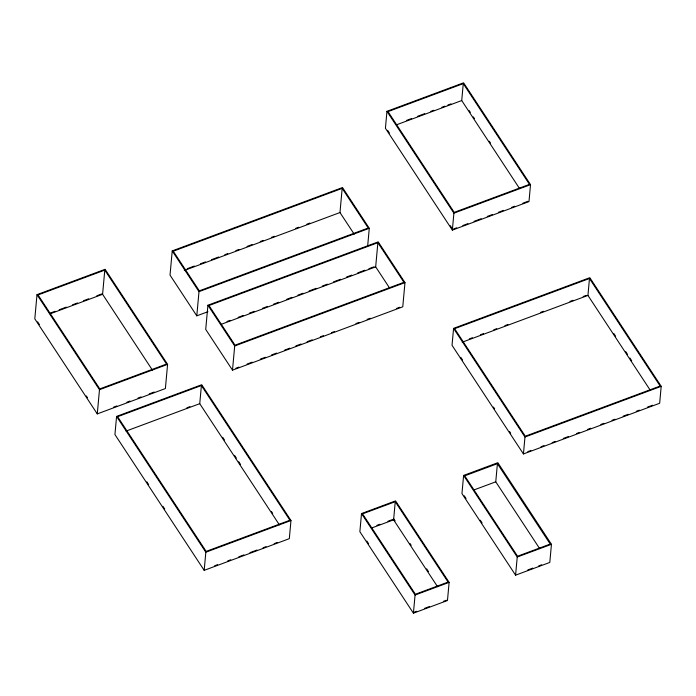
<?xml version="1.0" encoding="UTF-8"?>
<svg xmlns="http://www.w3.org/2000/svg" width="696" height="696" viewBox="0 0 696 696"><rect width="100%" height="100%" fill="white"/><g stroke="black" fill="none" stroke-linecap="round" stroke-linejoin="round"><path stroke-width="1.04" d="M37.001 294.652L34.8 318.838L97.275 413.894L165.387 388.551L167.588 364.365L105.113 269.308L37.001 294.652L99.476 389.708L97.275 413.894M152.468 370.194L102.59 294.295L104.791 270.1L38.036 294.939L99.798 388.907L166.553 364.069L104.791 270.1M116.58 416.408L114.927 434.548L204.18 570.346L289.319 538.669L290.971 520.521L201.718 384.731L116.58 416.408L205.825 552.206L204.18 570.346M367.653 246.175L369.28 228.297L342.502 187.555L172.225 250.908L170.024 275.103L196.794 315.836L207.947 311.695M196.794 315.836L198.995 291.65L172.225 250.908M207.921 305.231L205.72 329.417L232.499 370.159L402.775 306.805L404.976 282.611L378.206 241.877L207.921 305.231L234.7 345.964L232.499 370.159M279.366 524.819L199.743 403.671L201.396 385.523L117.615 416.695L206.155 551.406L289.928 520.234L201.396 385.523M354.194 234.169L339.979 212.541L342.18 188.355L173.261 251.204L199.317 290.85L368.236 228.01L342.18 188.355M386.959 111.325L385.419 128.255L452.357 230.106L528.986 201.596L530.526 184.657L463.588 82.815L386.959 111.325L453.896 213.167L452.357 230.106M389.299 287.587L375.675 266.864L377.876 242.669L208.957 305.518L235.022 345.173L403.941 282.324L377.876 242.669M361.511 513.57L359.867 531.709L413.415 613.185L447.467 600.518L449.12 582.369L395.572 500.894L361.511 513.57L415.068 595.045L413.415 613.185M437.523 586.676L393.597 519.834L395.25 501.694L362.555 513.857L415.39 594.245L448.085 582.082L395.25 501.694M519.59 188.599L461.726 100.546L463.266 83.616L388.003 111.612L454.218 212.376L529.482 184.37L463.266 83.616M453.575 328.382L452.035 345.312L523.435 453.949L659.66 403.262L661.2 386.332L589.799 277.695L453.575 328.382L524.975 437.018L523.435 453.949M463.606 475.438L461.953 493.577L515.579 575.174L549.797 562.438L551.45 544.298L497.823 462.701L463.606 475.438L517.232 557.026L515.579 575.174M539.696 548.665L495.761 481.823L497.414 463.675L464.719 475.847L517.554 556.235L550.249 544.072L497.414 463.675M650.308 390.325L587.937 295.426L589.477 278.496L454.61 328.669L525.297 436.218L660.165 386.045L589.477 278.496M406.595 120.382L411.632 118.503M417.687 116.258L424.743 113.631M430.789 111.377L433.817 110.255M441.882 107.254L444.909 106.123M447.928 105L450.956 103.878M396.633 124.767L461.726 100.546M50.051 313.165L55.132 311.277M59.195 309.764L66.311 307.11M72.41 304.848L77.5 302.951M83.598 300.681L88.679 298.793M96.814 295.765L101.894 293.877M49.999 313.861L102.59 294.295M187.25 268.691L194.349 266.055M200.431 263.784L205.494 261.905M211.575 259.643L218.674 256.998M224.756 254.736L227.792 253.605M235.9 250.586L238.945 249.455M247.054 246.445L252.117 244.557M260.226 241.538L263.271 240.407M271.379 237.388L274.415 236.257M295.704 228.34L298.749 227.209M306.858 224.19L309.894 223.059M184.283 270.466L339.979 212.541M198.995 291.65L369.28 228.297M453.896 213.167L530.526 184.657M453.696 228.932L456.75 227.792M462.849 225.521L467.938 223.633M474.037 221.363L481.162 218.709M487.261 216.439L492.35 214.551M498.449 212.28L503.539 210.383M511.673 207.356L514.727 206.225M522.861 203.197L527.942 201.301M227.009 321.5L230.045 320.369M238.154 317.35L243.226 315.462M249.307 313.2L254.371 311.321M262.479 308.302L267.551 306.414M273.632 304.152L278.696 302.264M286.804 299.254L291.876 297.366M297.958 295.104L303.021 293.216M309.102 290.954L316.202 288.309M322.283 286.047L327.346 284.168M333.428 281.906L340.527 279.261M346.608 276.999L351.671 275.111M357.753 272.849L364.852 270.213M368.906 268.7L373.978 266.82M221.006 324.406L375.675 266.864M99.476 389.708L167.588 364.365M234.7 345.964L404.976 282.611M113.779 407.073L116.815 405.951M126.924 402.184L129.961 401.053M138.052 398.042L141.088 396.92M149.179 393.91L154.234 392.022M235.874 368.228L238.928 367.088M247.063 364.06L252.152 362.164M260.295 359.136L265.385 357.248M271.483 354.977L276.573 353.081M284.716 350.053L289.806 348.157M295.913 345.886L300.994 343.998M307.101 341.719L312.191 339.831M320.334 336.803L323.388 335.663M331.522 332.636L334.576 331.496M355.943 323.553L358.997 322.413M367.14 319.386L370.194 318.246M396.65 308.406L399.704 307.267M186.893 407.778L189.93 406.647M126.063 431.085L199.743 403.671M469.322 338.882L472.367 337.751M480.501 334.724L483.546 333.593M493.716 329.808L496.761 328.669M504.896 325.65L507.95 324.51M540.479 312.408L543.533 311.277M569.963 301.438L573.008 300.307M583.178 296.522L586.223 295.391M462.196 342.206L587.937 295.426M205.825 552.206L290.971 520.521M524.975 437.018L661.2 386.332M214.594 565.796L217.622 564.665M227.714 560.906L230.741 559.784M238.824 556.783L243.87 554.903M249.925 552.65L256.989 550.023M263.045 547.769L266.072 546.638M274.146 543.637L277.173 542.506M527.812 451.643L530.857 450.512M540.992 446.736L544.037 445.605M552.154 442.586L555.19 441.455M563.308 438.436L568.371 436.557M576.488 433.538L579.524 432.407M587.642 429.389L590.687 428.257M600.822 424.482L603.867 423.351M611.975 420.332L615.02 419.201M623.129 416.182L628.201 414.294M636.309 411.275L639.354 410.144M647.463 407.125L652.535 405.237M376.893 525.376L379.894 524.253M387.907 521.269L392.918 519.407M371.803 527.942L393.597 519.834M473.967 489.932L495.761 481.823M415.068 595.045L449.12 582.369M517.232 557.026L551.45 544.298M413.737 612.384L416.713 611.279M424.638 608.33L429.589 606.494M443.456 601.327L446.432 600.222M527.794 569.954L532.745 568.11M538.695 565.9L541.662 564.795M469.156 110.56L470.339 112.369M473.297 116.876L474.489 118.677M489.297 141.21L490.48 143.011M613.846 333.558L615.629 336.272M625.747 351.663L627.531 354.377M629.906 358.005L631.698 360.719M387.655 130.361L389.438 133.084M450.295 225.678L452.087 228.401M460.796 357.353L462.579 360.067M493.464 407.064L494.656 408.865M509.498 431.459L510.69 433.269M464.258 495.796L466.042 498.501M480.283 520.182L482.067 522.887M393.919 519.033L395.111 520.852M409.988 543.48L411.171 545.29M426.648 568.832L428.431 571.547M366.835 541.027L368.619 543.741M222.676 437.271L224.46 439.994M234.578 455.384L236.362 458.098M238.745 461.718L240.529 464.432M271.466 511.508L272.658 513.317M146.865 481.85L148.648 484.564M162.907 506.262L164.691 508.976M37.619 321.839L39.402 324.553M86.313 395.928L87.505 397.738"/></g></svg>
